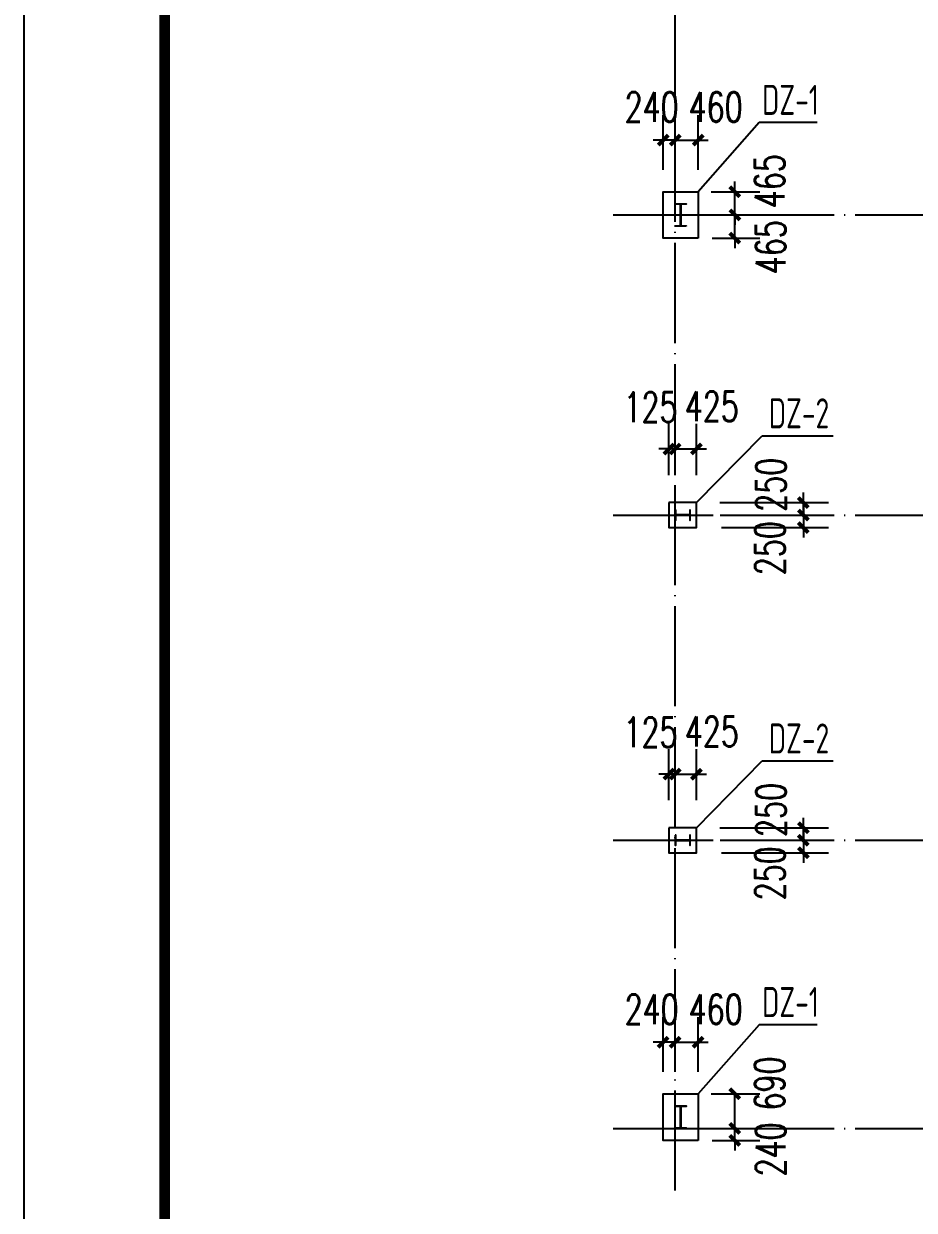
# Model space of a CAD drawing. Extents: x -33967 to 1773478, y -1022458 to -784650.
# Drawn here: x 390867 to 408677, y -1006513 to -982794 of the extents above; entities that cross this region are included whole.
import ezdxf

# ---------------------------------------------------------------- set-up
doc = ezdxf.new("R2010")
doc.units = 0
doc.header["$LTSCALE"] = 1000
doc.header["$MEASUREMENT"] = 0
doc.linetypes.add('DOTE', pattern=[2.42, 2, -0.2, 0.02, -0.2])
for name, color, linetype in [('AXIS', 3, 'Continuous'), ('DIM_LEAD', 3, 'Continuous'), ('DOTE', 1, 'DOTE'), ('GZ', 50, 'Continuous'), ('NUM', 7, 'Continuous'), ('PUB_TITLE', 4, 'Continuous'), ('承台', 2, 'Continuous')]:
    doc.layers.add(name, color=color, linetype=linetype)
doc.styles.add('_TCH_DIM_T3', font='SIMPLEX', dxfattribs={"width": 0.705882, "bigfont": 'GBCBIG'})
doc.styles.add('TSSD_Norm', font='tssdeng.shx', dxfattribs={"bigfont": 'hztxt.shx'})
doc.dimstyles.new('TCH-200-1', dxfattribs={"dimtxt": 595, "dimasz": 200, "dimexe": 500, "dimexo": 600, "dimgap": 252.5, "dimtad": 1, "dimdec": 0, "dimzin": 0, "dimdsep": 46, "dimtxsty": '_TCH_DIM_T3', "dimblk": 'ARCHTICK', "dimcen": 0.09, "dimclrd": 3, "dimclre": 3, "dimclrt": 7, "dimazin": 2, "dimtfac": 1, "dimtdec": 0, "dimtix": 1, "dimtmove": 2, "dimatfit": 3, "dimfxl": 1, "dimtolj": 1, "dimtzin": 0, "dimarcsym": 0})

# ---------------------------------------------------------------- blocks, each defined once
blk = doc.blocks.new('_ArchTick')
at = {"color": 0, "linetype": 'ByBlock', "const_width": 0.4}
blk.add_lwpolyline([(-0.5, -0.5), (0.5, 0.5)], dxfattribs=at)
blk = doc.blocks.new('*D1027')
at = {"layer": 'AXIS', "color": 3, "lineweight": -2, "transparency": 16777216}
for p, q in [((405087, -1004876), (405087, -1004676)), ((404638, -1004876), (405587, -1004876)), ((405087, -1005116), (405087, -1004876)), ((404635, -1005116), (405587, -1005116)), ((405087, -1005116), (405087, -1005316))]:
    blk.add_line(p, q, dxfattribs=at)
at = {"layer": 'Defpoints', "color": 0, "transparency": 16777216}
for p in [(404038, -1004876), (405087, -1004876), (404035, -1005116)]:
    blk.add_point(p, dxfattribs=at)
at = {"layer": 'AXIS', "color": 3, "lineweight": -2, "transparency": 16777216, "xscale": 200, "yscale": 200, "zscale": 200}
for p, rotation in [((405087, -1004876), 270), ((405087, -1005116), 90)]:
    blk.add_blockref('_ArchTick', p, dxfattribs=dict(at, rotation=rotation))
at = {"layer": 'AXIS', "color": 7, "transparency": 16777216, "insert": (405804, -1005296), "char_height": 595, "attachment_point": 5, "rotation": 90, "style": '_TCH_DIM_T3'}
blk.add_mtext('\\A1;240', dxfattribs=at)
blk = doc.blocks.new('*D1028')
at = {"layer": 'AXIS', "color": 3, "lineweight": -2, "transparency": 16777216}
for p, q in [((403895, -1003747), (403895, -1002654)), ((404355, -1003747), (404355, -1002654)), ((403895, -1003154), (403695, -1003154)), ((403895, -1003154), (404355, -1003154)), ((404355, -1003154), (404555, -1003154))]:
    blk.add_line(p, q, dxfattribs=at)
at = {"layer": 'Defpoints', "color": 0, "transparency": 16777216}
for p in [(404355, -1003154), (403895, -1004347), (404355, -1004347)]:
    blk.add_point(p, dxfattribs=at)
at = {"layer": 'AXIS', "color": 3, "lineweight": -2, "transparency": 16777216, "xscale": 200, "yscale": 200, "zscale": 200}
blk.add_blockref('_ArchTick', (403895, -1003154), dxfattribs=at)
at = {"layer": 'AXIS', "color": 3, "lineweight": -2, "transparency": 16777216, "xscale": 200, "yscale": 200, "zscale": 200, "rotation": 180}
blk.add_blockref('_ArchTick', (404355, -1003154), dxfattribs=at)
at = {"layer": 'AXIS', "color": 7, "transparency": 16777216, "insert": (404705, -1002494), "char_height": 595, "attachment_point": 5, "style": '_TCH_DIM_T3'}
blk.add_mtext('\\A1;460', dxfattribs=at)
blk = doc.blocks.new('*D1029')
at = {"layer": 'AXIS', "color": 3, "lineweight": -2, "transparency": 16777216}
for p, q in [((404616, -1004186), (405587, -1004186)), ((405087, -1004876), (405087, -1004186)), ((404638, -1004876), (405587, -1004876))]:
    blk.add_line(p, q, dxfattribs=at)
at = {"layer": 'Defpoints', "color": 0, "transparency": 16777216}
for p in [(404016, -1004186), (405087, -1004186), (404038, -1004876)]:
    blk.add_point(p, dxfattribs=at)
at = {"layer": 'AXIS', "color": 3, "lineweight": -2, "transparency": 16777216, "xscale": 200, "yscale": 200, "zscale": 200}
for p, rotation in [((405087, -1004186), 90), ((405087, -1004876), 270)]:
    blk.add_blockref('_ArchTick', p, dxfattribs=dict(at, rotation=rotation))
at = {"layer": 'AXIS', "color": 7, "transparency": 16777216, "insert": (405784, -1003978), "char_height": 595, "attachment_point": 5, "rotation": 90, "style": '_TCH_DIM_T3'}
blk.add_mtext('\\A1;690', dxfattribs=at)
blk = doc.blocks.new('*D1030')
at = {"layer": 'AXIS', "color": 3, "lineweight": -2, "transparency": 16777216}
for p, q in [((403655, -1003747), (403655, -1002654)), ((403895, -1003747), (403895, -1002654)), ((403655, -1003154), (403455, -1003154)), ((403895, -1003154), (403655, -1003154)), ((403895, -1003154), (404095, -1003154))]:
    blk.add_line(p, q, dxfattribs=at)
at = {"layer": 'Defpoints', "color": 0, "transparency": 16777216}
for p in [(403655, -1003154), (403655, -1004347), (403895, -1004347)]:
    blk.add_point(p, dxfattribs=at)
at = {"layer": 'AXIS', "color": 3, "lineweight": -2, "transparency": 16777216, "xscale": 200, "yscale": 200, "zscale": 200}
blk.add_blockref('_ArchTick', (403655, -1003154), dxfattribs=at)
at = {"layer": 'AXIS', "color": 3, "lineweight": -2, "transparency": 16777216, "xscale": 200, "yscale": 200, "zscale": 200, "rotation": 180}
blk.add_blockref('_ArchTick', (403895, -1003154), dxfattribs=at)
at = {"layer": 'AXIS', "color": 7, "transparency": 16777216, "insert": (403425, -1002494), "char_height": 595, "attachment_point": 5, "style": '_TCH_DIM_T3'}
blk.add_mtext('\\A1;240', dxfattribs=at)
blk = doc.blocks.new('*D1031')
at = {"layer": 'AXIS', "color": 3, "lineweight": -2, "transparency": 16777216}
for p, q in [((403896, -998316), (403896, -997294)), ((404320, -998316), (404320, -997294)), ((403896, -997794), (403696, -997794)), ((403896, -997794), (404320, -997794)), ((404320, -997794), (404520, -997794))]:
    blk.add_line(p, q, dxfattribs=at)
at = {"layer": 'Defpoints', "color": 0, "transparency": 16777216}
for p in [(404320, -997794), (403896, -998916), (404320, -998916)]:
    blk.add_point(p, dxfattribs=at)
at = {"layer": 'AXIS', "color": 3, "lineweight": -2, "transparency": 16777216, "xscale": 200, "yscale": 200, "zscale": 200}
blk.add_blockref('_ArchTick', (403896, -997794), dxfattribs=at)
at = {"layer": 'AXIS', "color": 3, "lineweight": -2, "transparency": 16777216, "xscale": 200, "yscale": 200, "zscale": 200, "rotation": 180}
blk.add_blockref('_ArchTick', (404320, -997794), dxfattribs=at)
at = {"layer": 'AXIS', "color": 7, "transparency": 16777216, "insert": (404628, -996942), "char_height": 595, "attachment_point": 5, "style": '_TCH_DIM_T3'}
blk.add_mtext('\\A1;425', dxfattribs=at)
blk = doc.blocks.new('*D1032')
at = {"layer": 'AXIS', "color": 3, "lineweight": -2, "transparency": 16777216}
for p, q in [((403770, -998316), (403770, -997294)), ((403896, -998316), (403896, -997294)), ((403770, -997794), (403570, -997794)), ((403896, -997794), (403770, -997794)), ((403896, -997794), (404096, -997794))]:
    blk.add_line(p, q, dxfattribs=at)
at = {"layer": 'Defpoints', "color": 0, "transparency": 16777216}
for p in [(403770, -997794), (403770, -998916), (403896, -998916)]:
    blk.add_point(p, dxfattribs=at)
at = {"layer": 'AXIS', "color": 3, "lineweight": -2, "transparency": 16777216, "xscale": 200, "yscale": 200, "zscale": 200}
blk.add_blockref('_ArchTick', (403770, -997794), dxfattribs=at)
at = {"layer": 'AXIS', "color": 3, "lineweight": -2, "transparency": 16777216, "xscale": 200, "yscale": 200, "zscale": 200, "rotation": 180}
blk.add_blockref('_ArchTick', (403896, -997794), dxfattribs=at)
at = {"layer": 'AXIS', "color": 7, "transparency": 16777216, "insert": (403401, -996958), "char_height": 595, "attachment_point": 5, "style": '_TCH_DIM_T3'}
blk.add_mtext('\\A1;125', dxfattribs=at)
blk = doc.blocks.new('*D1033')
at = {"layer": 'AXIS', "color": 3, "lineweight": -2, "transparency": 16777216}
for p, q in [((406459, -998866), (406459, -998666)), ((404788, -998866), (406959, -998866)), ((406459, -998866), (406459, -999116)), ((404796, -999116), (406959, -999116)), ((406459, -999116), (406459, -999316))]:
    blk.add_line(p, q, dxfattribs=at)
at = {"layer": 'Defpoints', "color": 0, "transparency": 16777216}
for p in [(404188, -998866), (404196, -999116), (406459, -999116)]:
    blk.add_point(p, dxfattribs=at)
at = {"layer": 'AXIS', "color": 3, "lineweight": -2, "transparency": 16777216, "xscale": 200, "yscale": 200, "zscale": 200}
for p, rotation in [((406459, -998866), 270), ((406459, -999116), 90)]:
    blk.add_blockref('_ArchTick', p, dxfattribs=dict(at, rotation=rotation))
at = {"layer": 'AXIS', "color": 7, "transparency": 16777216, "insert": (405810, -998511), "char_height": 595, "attachment_point": 5, "rotation": 90, "style": '_TCH_DIM_T3'}
blk.add_mtext('\\A1;250', dxfattribs=at)
blk = doc.blocks.new('*D1034')
at = {"layer": 'AXIS', "color": 3, "lineweight": -2, "transparency": 16777216}
for p, q in [((406459, -999116), (406459, -998916)), ((404796, -999116), (406959, -999116)), ((406459, -999116), (406459, -999366)), ((404819, -999366), (406959, -999366)), ((406459, -999366), (406459, -999566))]:
    blk.add_line(p, q, dxfattribs=at)
at = {"layer": 'Defpoints', "color": 0, "transparency": 16777216}
for p in [(404196, -999116), (404219, -999366), (406459, -999366)]:
    blk.add_point(p, dxfattribs=at)
at = {"layer": 'AXIS', "color": 3, "lineweight": -2, "transparency": 16777216, "xscale": 200, "yscale": 200, "zscale": 200}
for p, rotation in [((406459, -999116), 270), ((406459, -999366), 90)]:
    blk.add_blockref('_ArchTick', p, dxfattribs=dict(at, rotation=rotation))
at = {"layer": 'AXIS', "color": 7, "transparency": 16777216, "insert": (405789, -999778), "char_height": 595, "attachment_point": 5, "rotation": 90, "style": '_TCH_DIM_T3'}
blk.add_mtext('\\A1;250', dxfattribs=at)
blk = doc.blocks.new('111')
at = {"layer": 'GZ'}
blk.add_lwpolyline([(650693, -886725), (650473, -886725), (650473, -886715), (650577, -886715), (650580, -886710), (650580, -886289), (650577, -886285), (650473, -886285), (650473, -886275), (650693, -886275), (650693, -886285), (650590, -886285), (650586, -886289), (650586, -886710), (650590, -886715), (650693, -886715), (650693, -886725)], close=True, dxfattribs=at)
blk = doc.blocks.new('*D1077')
at = {"layer": 'AXIS', "color": 3, "lineweight": -2, "transparency": 16777216}
for p, q in [((403896, -991816), (403896, -990794)), ((404320, -991816), (404320, -990794)), ((403896, -991294), (403696, -991294)), ((403896, -991294), (404320, -991294)), ((404320, -991294), (404520, -991294))]:
    blk.add_line(p, q, dxfattribs=at)
at = {"layer": 'Defpoints', "color": 0, "transparency": 16777216}
for p in [(404320, -991294), (403896, -992416), (404320, -992416)]:
    blk.add_point(p, dxfattribs=at)
at = {"layer": 'AXIS', "color": 3, "lineweight": -2, "transparency": 16777216, "xscale": 200, "yscale": 200, "zscale": 200}
blk.add_blockref('_ArchTick', (403896, -991294), dxfattribs=at)
at = {"layer": 'AXIS', "color": 3, "lineweight": -2, "transparency": 16777216, "xscale": 200, "yscale": 200, "zscale": 200, "rotation": 180}
blk.add_blockref('_ArchTick', (404320, -991294), dxfattribs=at)
at = {"layer": 'AXIS', "color": 7, "transparency": 16777216, "insert": (404628, -990442), "char_height": 595, "attachment_point": 5, "style": '_TCH_DIM_T3'}
blk.add_mtext('\\A1;425', dxfattribs=at)
blk = doc.blocks.new('*D1078')
at = {"layer": 'AXIS', "color": 3, "lineweight": -2, "transparency": 16777216}
for p, q in [((403770, -991816), (403770, -990794)), ((403896, -991816), (403896, -990794)), ((403770, -991294), (403570, -991294)), ((403896, -991294), (403770, -991294)), ((403896, -991294), (404096, -991294))]:
    blk.add_line(p, q, dxfattribs=at)
at = {"layer": 'Defpoints', "color": 0, "transparency": 16777216}
for p in [(403770, -991294), (403770, -992416), (403896, -992416)]:
    blk.add_point(p, dxfattribs=at)
at = {"layer": 'AXIS', "color": 3, "lineweight": -2, "transparency": 16777216, "xscale": 200, "yscale": 200, "zscale": 200}
blk.add_blockref('_ArchTick', (403770, -991294), dxfattribs=at)
at = {"layer": 'AXIS', "color": 3, "lineweight": -2, "transparency": 16777216, "xscale": 200, "yscale": 200, "zscale": 200, "rotation": 180}
blk.add_blockref('_ArchTick', (403896, -991294), dxfattribs=at)
at = {"layer": 'AXIS', "color": 7, "transparency": 16777216, "insert": (403401, -990458), "char_height": 595, "attachment_point": 5, "style": '_TCH_DIM_T3'}
blk.add_mtext('\\A1;125', dxfattribs=at)
blk = doc.blocks.new('*D1079')
at = {"layer": 'AXIS', "color": 3, "lineweight": -2, "transparency": 16777216}
for p, q in [((406459, -992366), (406459, -992166)), ((404788, -992366), (406959, -992366)), ((406459, -992366), (406459, -992616)), ((404796, -992616), (406959, -992616)), ((406459, -992616), (406459, -992816))]:
    blk.add_line(p, q, dxfattribs=at)
at = {"layer": 'Defpoints', "color": 0, "transparency": 16777216}
for p in [(404188, -992366), (404196, -992616), (406459, -992616)]:
    blk.add_point(p, dxfattribs=at)
at = {"layer": 'AXIS', "color": 3, "lineweight": -2, "transparency": 16777216, "xscale": 200, "yscale": 200, "zscale": 200}
for p, rotation in [((406459, -992366), 270), ((406459, -992616), 90)]:
    blk.add_blockref('_ArchTick', p, dxfattribs=dict(at, rotation=rotation))
at = {"layer": 'AXIS', "color": 7, "transparency": 16777216, "insert": (405810, -992011), "char_height": 595, "attachment_point": 5, "rotation": 90, "style": '_TCH_DIM_T3'}
blk.add_mtext('\\A1;250', dxfattribs=at)
blk = doc.blocks.new('*D1080')
at = {"layer": 'AXIS', "color": 3, "lineweight": -2, "transparency": 16777216}
for p, q in [((404796, -992616), (406959, -992616)), ((406459, -992616), (406459, -992416)), ((406459, -992616), (406459, -992866)), ((404819, -992866), (406959, -992866)), ((406459, -992866), (406459, -993066))]:
    blk.add_line(p, q, dxfattribs=at)
at = {"layer": 'Defpoints', "color": 0, "transparency": 16777216}
for p in [(404196, -992616), (404219, -992866), (406459, -992866)]:
    blk.add_point(p, dxfattribs=at)
at = {"layer": 'AXIS', "color": 3, "lineweight": -2, "transparency": 16777216, "xscale": 200, "yscale": 200, "zscale": 200}
for p, rotation in [((406459, -992616), 270), ((406459, -992866), 90)]:
    blk.add_blockref('_ArchTick', p, dxfattribs=dict(at, rotation=rotation))
at = {"layer": 'AXIS', "color": 7, "transparency": 16777216, "insert": (405789, -993278), "char_height": 595, "attachment_point": 5, "rotation": 90, "style": '_TCH_DIM_T3'}
blk.add_mtext('\\A1;250', dxfattribs=at)
blk = doc.blocks.new('*D1125')
at = {"layer": 'AXIS', "color": 3, "lineweight": -2, "transparency": 16777216}
for p, q in [((405087, -986616), (405087, -986416)), ((404638, -986616), (405587, -986616)), ((405087, -987081), (405087, -986616)), ((404635, -987081), (405587, -987081)), ((405087, -987081), (405087, -987281))]:
    blk.add_line(p, q, dxfattribs=at)
at = {"layer": 'Defpoints', "color": 0, "transparency": 16777216}
for p in [(404038, -986616), (405087, -986616), (404035, -987081)]:
    blk.add_point(p, dxfattribs=at)
at = {"layer": 'AXIS', "color": 3, "lineweight": -2, "transparency": 16777216, "xscale": 200, "yscale": 200, "zscale": 200}
for p, rotation in [((405087, -986616), 270), ((405087, -987081), 90)]:
    blk.add_blockref('_ArchTick', p, dxfattribs=dict(at, rotation=rotation))
at = {"layer": 'AXIS', "color": 7, "transparency": 16777216, "insert": (405804, -987261), "char_height": 595, "attachment_point": 5, "rotation": 90, "style": '_TCH_DIM_T3'}
blk.add_mtext('\\A1;465', dxfattribs=at)
blk = doc.blocks.new('*D1126')
at = {"layer": 'AXIS', "color": 3, "lineweight": -2, "transparency": 16777216}
for p, q in [((403895, -985712), (403895, -984619)), ((404355, -985712), (404355, -984619)), ((403895, -985119), (403695, -985119)), ((403895, -985119), (404355, -985119)), ((404355, -985119), (404555, -985119))]:
    blk.add_line(p, q, dxfattribs=at)
at = {"layer": 'Defpoints', "color": 0, "transparency": 16777216}
for p in [(404355, -985119), (403895, -986312), (404355, -986312)]:
    blk.add_point(p, dxfattribs=at)
at = {"layer": 'AXIS', "color": 3, "lineweight": -2, "transparency": 16777216, "xscale": 200, "yscale": 200, "zscale": 200}
blk.add_blockref('_ArchTick', (403895, -985119), dxfattribs=at)
at = {"layer": 'AXIS', "color": 3, "lineweight": -2, "transparency": 16777216, "xscale": 200, "yscale": 200, "zscale": 200, "rotation": 180}
blk.add_blockref('_ArchTick', (404355, -985119), dxfattribs=at)
at = {"layer": 'AXIS', "color": 7, "transparency": 16777216, "insert": (404705, -984459), "char_height": 595, "attachment_point": 5, "style": '_TCH_DIM_T3'}
blk.add_mtext('\\A1;460', dxfattribs=at)
blk = doc.blocks.new('*D1127')
at = {"layer": 'AXIS', "color": 3, "lineweight": -2, "transparency": 16777216}
for p, q in [((405087, -986151), (405087, -985951)), ((404616, -986151), (405587, -986151)), ((405087, -986616), (405087, -986151)), ((404638, -986616), (405587, -986616)), ((405087, -986616), (405087, -986816))]:
    blk.add_line(p, q, dxfattribs=at)
at = {"layer": 'Defpoints', "color": 0, "transparency": 16777216}
for p in [(404016, -986151), (405087, -986151), (404038, -986616)]:
    blk.add_point(p, dxfattribs=at)
at = {"layer": 'AXIS', "color": 3, "lineweight": -2, "transparency": 16777216, "xscale": 200, "yscale": 200, "zscale": 200}
for p, rotation in [((405087, -986151), 270), ((405087, -986616), 90)]:
    blk.add_blockref('_ArchTick', p, dxfattribs=dict(at, rotation=rotation))
at = {"layer": 'AXIS', "color": 7, "transparency": 16777216, "insert": (405784, -985943), "char_height": 595, "attachment_point": 5, "rotation": 90, "style": '_TCH_DIM_T3'}
blk.add_mtext('\\A1;465', dxfattribs=at)
blk = doc.blocks.new('*D1128')
at = {"layer": 'AXIS', "color": 3, "lineweight": -2, "transparency": 16777216}
for p, q in [((403655, -985712), (403655, -984619)), ((403895, -985712), (403895, -984619)), ((403655, -985119), (403455, -985119)), ((403895, -985119), (403655, -985119)), ((403895, -985119), (404095, -985119))]:
    blk.add_line(p, q, dxfattribs=at)
at = {"layer": 'Defpoints', "color": 0, "transparency": 16777216}
for p in [(403655, -985119), (403655, -986312), (403895, -986312)]:
    blk.add_point(p, dxfattribs=at)
at = {"layer": 'AXIS', "color": 3, "lineweight": -2, "transparency": 16777216, "xscale": 200, "yscale": 200, "zscale": 200}
blk.add_blockref('_ArchTick', (403655, -985119), dxfattribs=at)
at = {"layer": 'AXIS', "color": 3, "lineweight": -2, "transparency": 16777216, "xscale": 200, "yscale": 200, "zscale": 200, "rotation": 180}
blk.add_blockref('_ArchTick', (403895, -985119), dxfattribs=at)
at = {"layer": 'AXIS', "color": 7, "transparency": 16777216, "insert": (403425, -984459), "char_height": 595, "attachment_point": 5, "style": '_TCH_DIM_T3'}
blk.add_mtext('\\A1;240', dxfattribs=at)

msp = doc.modelspace()

# ---------------------------------------------------------------- linework, layer by layer
for points in [[(403770.5, -992366.4), (403770.5, -992866.4), (404320.5, -992866.4), (404320.5, -992366.4)], [(403770.5, -998866.4), (403770.5, -999366.4), (404320.5, -999366.4), (404320.5, -998866.4)]]:
    msp.add_lwpolyline(points, close=True)
at = {"layer": 'DIM_LEAD'}
for p, q in [((405571.7, -984769.9), (404355.3, -986151.4)), ((406737.8, -984769.9), (405571.7, -984769.9)), ((404320.5, -992366.4), (405625, -991035.8)), ((407055.3, -991035.8), (405625, -991035.8)), ((404320.5, -998866.4), (405625, -997535.8)), ((407055.3, -997535.8), (405625, -997535.8)), ((405571.7, -1002804.7), (404355.3, -1004186.2)), ((406737.8, -1002804.7), (405571.7, -1002804.7))]:
    msp.add_line(p, q, dxfattribs=at)
at = {"layer": 'DOTE'}
for p, q in [((403895.3, -1006116.4), (403895.3, -949116.4)), ((402655.3, -986616.4), (461155.3, -986616.4)), ((402655.3, -992616.4), (461155.3, -992616.4)), ((402655.3, -999116.4), (461155.3, -999116.4)), ((402655.3, -1004876.4), (461155.3, -1004876.4))]:
    msp.add_line(p, q, dxfattribs=at)
at = {"layer": 'GZ'}
for points in [[(403895.3, -992516.4), (403895.3, -992716.4), (403905.3, -992716.4), (403905.3, -992623.3), (403910.3, -992619.4), (404180.7, -992619.4), (404185.3, -992623.3), (404185.3, -992716.4), (404195.3, -992716.4), (404195.3, -992516.4), (404185.3, -992516.4), (404185.3, -992609.4), (404180.8, -992613.4), (403910.3, -992613.4), (403905.3, -992609.4), (403905.3, -992516.4), (403895.3, -992516.4)], [(403895.3, -999016.4), (403895.3, -999216.4), (403905.3, -999216.4), (403905.3, -999123.3), (403910.3, -999119.4), (404180.7, -999119.4), (404185.3, -999123.3), (404185.3, -999216.4), (404195.3, -999216.4), (404195.3, -999016.4), (404185.3, -999016.4), (404185.3, -999109.4), (404180.8, -999113.4), (403910.3, -999113.4), (403905.3, -999109.4), (403905.3, -999016.4), (403895.3, -999016.4)]]:
    msp.add_lwpolyline(points, close=True, dxfattribs=at)
at = {"layer": 'PUB_TITLE'}
msp.add_lwpolyline([(390866.6, -1022458.4), (509666.6, -1022458.4), (509666.6, -938458.4), (390866.6, -938458.4)], close=True, dxfattribs=at)
at = {"layer": 'PUB_TITLE', "const_width": 212.1}
msp.add_lwpolyline([(393686.9, -1021044.2), (393686.9, -939872.6), (507666.6, -939872.6), (507666.6, -1021044.2)], close=True, dxfattribs=at)
at = {"layer": '承台', "color": 4}
for points in [[(404355.3, -987081.4), (403655.3, -987081.4), (403655.3, -986151.4), (404355.3, -986151.4)], [(404355.3, -1005116.2), (403655.3, -1005116.2), (403655.3, -1004186.2), (404355.3, -1004186.2)]]:
    msp.add_lwpolyline(points, close=True, dxfattribs=at)

# ---------------------------------------------------------------- block references
at = {"layer": 'GZ'}
for p in [(-246578.1, -100117.1), (-246578.1, -118151.8)]:
    msp.add_blockref('111', p, dxfattribs=at)

# ---------------------------------------------------------------- texts
at = {"layer": 'NUM', "color": 6, "style": 'TSSD_Norm', "width": 0.7}
for p in [(405633.4, -984615.4), (405633.4, -1002650.2)]:
    msp.add_text('DZ-1', height=600, dxfattribs=at).set_placement(p)
at = {"layer": 'NUM', "color": 4, "style": 'TSSD_Norm', "width": 0.7}
for p in [(405767.6, -990881.3), (405767.6, -997381.3)]:
    msp.add_text('DZ-2', height=600, dxfattribs=at).set_placement(p)

# ---------------------------------------------------------------- dimensions: what is measured, and where the dimension line sits
at = {"layer": 'AXIS'}
for base, p1, p2, angle, picture, middle in [((403655.3, -985119.2), (403895.3, -986312.3), (403655.3, -986312.3), 180, '*D1128', (403425.5, -984458.9)), ((405086.8, -986151.4), (404038.3, -986616.4), (404016, -986151.4), 270, '*D1127', (405784, -985943.1)), ((405086.8, -986616.4), (404035.3, -987081.4), (404038.3, -986616.4), 270, '*D1125', (405804.5, -987261.1)), ((403770.5, -991294.2), (403895.7, -992416.2), (403770.5, -992416.2), 180, '*D1078', (403401.5, -990457.8)), ((406458.7, -992616.4), (404188, -992366.4), (404195.7, -992616.4), 90, '*D1079', (405809.7, -992011.4)), ((406458.7, -992866.4), (404195.7, -992616.4), (404218.7, -992866.4), 90, '*D1080', (405789.2, -993278.1)), ((403770.5, -997794.2), (403895.7, -998916.2), (403770.5, -998916.2), 180, '*D1032', (403401.5, -996957.8)), ((406458.7, -999116.4), (404188, -998866.4), (404195.7, -999116.4), 90, '*D1033', (405809.7, -998511.4)), ((406458.7, -999366.4), (404195.7, -999116.4), (404218.7, -999366.4), 90, '*D1034', (405789.2, -999778.1)), ((403655.3, -1003154), (403895.3, -1004347), (403655.3, -1004347), 180, '*D1030', (403425.5, -1002493.6)), ((405086.8, -1004186.2), (404038.3, -1004876.4), (404016, -1004186.2), 270, '*D1029', (405784, -1003977.8)), ((405086.8, -1004876.4), (404035.3, -1005116.2), (404038.3, -1004876.4), 270, '*D1027', (405804.5, -1005295.8))]:
    dim = msp.add_linear_dim(base=base, p1=p1, p2=p2, angle=angle, dimstyle='TCH-200-1', dxfattribs=at)
    dim.commit()
    dim.dimension.update_dxf_attribs({"geometry": picture, "text_midpoint": middle, "dimtype": 128})
for base, p1, p2, picture, middle in [((404355.3, -985119.2), (403895.3, -986312.3), (404355.3, -986312.3), '*D1126', (404705.1, -984458.9)), ((404320.5, -991294.2), (403895.7, -992416.2), (404320.5, -992416.2), '*D1077', (404627.6, -990442)), ((404320.5, -997794.2), (403895.7, -998916.2), (404320.5, -998916.2), '*D1031', (404627.6, -996942)), ((404355.3, -1003154), (403895.3, -1004347), (404355.3, -1004347), '*D1028', (404705.1, -1002493.6))]:
    dim = msp.add_linear_dim(base=base, p1=p1, p2=p2, dimstyle='TCH-200-1', dxfattribs=at)
    dim.commit()
    dim.dimension.update_dxf_attribs({"geometry": picture, "text_midpoint": middle, "dimtype": 128})

doc.saveas('drawing.dxf')
